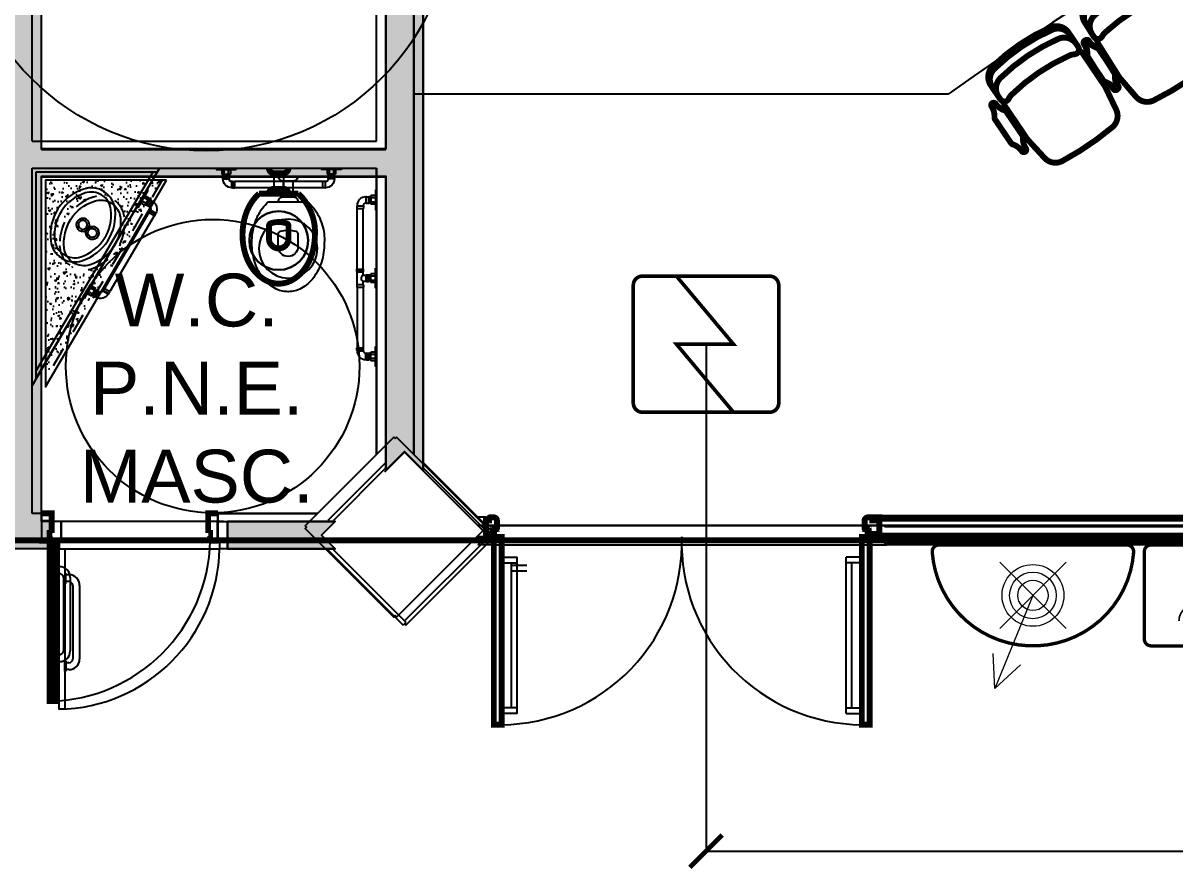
# Model space of a CAD drawing. Header units: metres. Extents: x -331 to 2982, y 362 to 2539.
# Drawn here: x 832.09 to 837.98, y 978.68 to 983.01 of the extents above; entities that cross this region are included whole.
import ezdxf

# ---------------------------------------------------------------- set-up
doc = ezdxf.new("R2010")
doc.units = ezdxf.units.M
doc.linetypes.add('DASHED', pattern=[0.75, 0.5, -0.25])
doc.layers.get('0').update_dxf_attribs({"color": 251})
doc.layers.get('Defpoints').update_dxf_attribs({"color": 251})
doc.layers.add('_cotas', color=251, linetype='Continuous', lineweight=13)
for name, color, linetype in [('AR-COND', 4, 'Continuous'), ('DET. FUMAÇA', 1, 'Continuous'), ('Est', 251, 'Continuous'), ('Mob', 251, 'Continuous'), ('Pis', 251, 'Continuous'), ('Renato', 7, 'Continuous')]:
    doc.layers.add(name, color=color, linetype=linetype)
doc.styles.add('ARIAL', font='arial.ttf')
doc.styles.add('COTA', font='simplex.shx')
doc.styles.get("Standard").update_dxf_attribs({"font": 'arial.ttf', "height": 0.3})
doc.dimstyles.new('1_100', dxfattribs={"dimtxt": 0.25, "dimasz": 0.15, "dimexe": 0.5, "dimexo": 0.25, "dimgap": 0.25, "dimtad": 1, "dimtxsty": 'Standard', "dimblk": 'DOT', "dimcen": 0.15, "dimadec": 0, "dimazin": 0, "dimtfac": 1, "dimtmove": 0, "dimatfit": 3, "dimfxl": 1, "dimarcsym": 0})

# ---------------------------------------------------------------- blocks, each defined once
blk = doc.blocks.new('BAC-PL2')
at = {"layer": 'Mob'}
for p, q in [((0, 0), (0.005, 0)), ((0.025, 0.025), (0.105, 0.025)), ((0.025, -0.025), (0.105, -0.025))]:
    blk.add_line(p, q, dxfattribs=at)
for points in [[(0.13, 0.0998), (0.13, -0.0998, 0.056984), (0.1632, -0.1308, 0.085116), (0.2494, -0.1743, 0.090221), (0.34, -0.185, 0.074494), (0.4387, -0.1702, 0.085116), (0.5168, -0.1308, 0.106255), (0.5723, -0.0677, 0.128271), (0.59, 0, 0.128271), (0.5723, 0.0677, 0.106255), (0.5168, 0.1308, 0.085116), (0.4387, 0.1702, 0.074494), (0.34, 0.185, 0.074494), (0.2413, 0.1702, 0.085116), (0.1632, 0.1308, 0.056984)], [(0.2955, 0.05, 0.326276), (0.2812, 0.0396, 0.155871), (0.2812, -0.0396, 0.326276), (0.2955, -0.05), (0.36, -0.05, 1), (0.36, 0.05)]]:
    blk.add_lwpolyline(points, format="xyb", close=True, dxfattribs=at)
for points in [[(0, -0.05, 0.414214), (0.025, -0.025), (0.025, 0.025, 0.414483), (0, 0.05)], [(0.13, 0.05, 0.414483), (0.105, 0.025), (0.105, -0.025, 0.414214), (0.13, -0.05)]]:
    blk.add_lwpolyline(points, format="xyb", dxfattribs=at)
blk.add_circle((0.37, 0), 0.15, dxfattribs=at)
blk = doc.blocks.new('DEF')
at = {"layer": 'Mob', "color": 0}
for p, q in [((0, 0.6406), (0.006, 0.6406)), ((0.006, 0.6406), (0.006, 0.5376)), ((0.006, 0.611), (0.03, 0.611)), ((0.006, 0.6001), (0.03, 0.6001)), ((0.03, 0.611), (0.03, 0.5672)), ((0.03, 0.605), (0.04, 0.605)), ((0.04, 0.6057), (0.04, 0.5726)), ((0.052, 0.6057), (0.04, 0.6057)), ((0.052, 0.5726), (0.052, 0.6057)), ((0.052, 0.6057), (0.0546, 0.605)), ((0.0546, 0.605), (0.0546, 0.5733)), ((0, 0.5376), (0.006, 0.5376)), ((0.006, 0.5782), (0.03, 0.5782)), ((0.006, 0.5672), (0.03, 0.5672)), ((0.03, 0.5732), (0.04, 0.5732)), ((0.052, 0.5726), (0.04, 0.5726)), ((0.052, 0.5726), (0.0546, 0.5733)), ((0.0675, 0.5571), (0.0681, 0.5597)), ((0.0675, 0.5571), (0.1006, 0.5571)), ((0.0675, 0.5571), (0.0675, 0.5451)), ((0.1006, 0.5451), (0.0675, 0.5451)), ((0.0999, 0.5597), (0.0681, 0.5597)), ((0.0681, 0.0955), (0.0681, 0.5451)), ((0.1006, 0.5571), (0.0999, 0.5597)), ((0.0999, 0.0955), (0.0999, 0.5451)), ((0.1006, 0.5571), (0.1006, 0.5451)), ((0, 0.103), (0.006, 0.103)), ((0.006, 0), (0.006, 0.103)), ((0.006, 0.0734), (0.03, 0.0734)), ((0.006, 0.0624), (0.03, 0.0624)), ((0.03, 0.0296), (0.03, 0.0734)), ((0.03, 0.0673), (0.04, 0.0673)), ((0.052, 0.068), (0.04, 0.068)), ((0.04, 0.0349), (0.04, 0.068)), ((0.052, 0.068), (0.052, 0.0349)), ((0.052, 0.068), (0.0546, 0.0674)), ((0.0546, 0.0356), (0.0546, 0.0674)), ((0.1006, 0.0955), (0.0675, 0.0955)), ((0.0675, 0.0835), (0.0675, 0.0955)), ((0.0675, 0.0835), (0.1006, 0.0835)), ((0.0675, 0.0835), (0.0681, 0.0809)), ((0.0999, 0.0809), (0.0681, 0.0809)), ((0.1006, 0.0835), (0.0999, 0.0809)), ((0.1006, 0.0835), (0.1006, 0.0955)), ((0, 0), (0.006, 0)), ((0.006, 0.0406), (0.03, 0.0406)), ((0.006, 0.0296), (0.03, 0.0296)), ((0.03, 0.0356), (0.04, 0.0356)), ((0.052, 0.0349), (0.04, 0.0349)), ((0.052, 0.0349), (0.0546, 0.0356))]:
    blk.add_line(p, q, dxfattribs=at)
for centre, radius, start, end in [((0.0546, 0.5597), 0.0453, 359.99797, 90.00203), ((0.0546, 0.5597), 0.0136, 0, 90.47368), ((0.0546, 0.0809), 0.0136, 269.52632, 0), ((0.0546, 0.0809), 0.0453, 269.99797, 0.00203)]:
    blk.add_arc(centre, radius, start, end, dxfattribs=at)
blk = doc.blocks.new('W_BARRA_VASO_3ART2')
at = {"layer": 'Mob', "color": 0}
for p, q in [((0, 0), (0, -0.006)), ((0.103, 0), (0.103, -0.006)), ((0.4, 0), (0.4, -0.006)), ((0.503, 0), (0.503, -0.006)), ((0.8, 0), (0.8, -0.006)), ((0.903, 0), (0.903, -0.006)), ((0, -0.006), (0.103, -0.006)), ((0.0296, -0.006), (0.0296, -0.03)), ((0.0296, -0.03), (0.0734, -0.03)), ((0.0349, -0.052), (0.0349, -0.04)), ((0.0349, -0.04), (0.068, -0.04)), ((0.068, -0.052), (0.0349, -0.052)), ((0.0349, -0.052), (0.0356, -0.0546)), ((0.0356, -0.03), (0.0356, -0.04)), ((0.0356, -0.0546), (0.0674, -0.0546)), ((0.0406, -0.006), (0.0406, -0.03)), ((0.0624, -0.006), (0.0624, -0.03)), ((0.0673, -0.03), (0.0673, -0.04)), ((0.068, -0.052), (0.0674, -0.0546)), ((0.068, -0.052), (0.068, -0.04)), ((0.0734, -0.006), (0.0734, -0.03)), ((0.503, -0.006), (0.4, -0.006)), ((0.4296, -0.006), (0.4296, -0.03)), ((0.4734, -0.03), (0.4296, -0.03)), ((0.4349, -0.051), (0.4349, -0.039)), ((0.4681, -0.039), (0.4349, -0.039)), ((0.4349, -0.051), (0.4356, -0.0535)), ((0.4349, -0.051), (0.4681, -0.051)), ((0.4356, -0.03), (0.4356, -0.039)), ((0.4674, -0.0535), (0.4356, -0.0535)), ((0.4356, -0.0681), (0.4356, -0.0535)), ((0.4406, -0.006), (0.4406, -0.03)), ((0.4624, -0.006), (0.4624, -0.03)), ((0.4674, -0.03), (0.4674, -0.039)), ((0.4681, -0.051), (0.4674, -0.0535)), ((0.4674, -0.0681), (0.4674, -0.0535)), ((0.4681, -0.051), (0.4681, -0.039)), ((0.4734, -0.006), (0.4734, -0.03)), ((0.903, -0.006), (0.8, -0.006)), ((0.8296, -0.006), (0.8296, -0.03)), ((0.8734, -0.03), (0.8296, -0.03)), ((0.8681, -0.04), (0.835, -0.04)), ((0.835, -0.052), (0.835, -0.04)), ((0.835, -0.052), (0.8681, -0.052)), ((0.835, -0.052), (0.8356, -0.0546)), ((0.8356, -0.03), (0.8356, -0.04)), ((0.8674, -0.0546), (0.8356, -0.0546)), ((0.8406, -0.006), (0.8406, -0.03)), ((0.8624, -0.006), (0.8624, -0.03)), ((0.8674, -0.03), (0.8674, -0.04)), ((0.8681, -0.052), (0.8674, -0.0546)), ((0.8681, -0.052), (0.8681, -0.04)), ((0.8734, -0.006), (0.8734, -0.03)), ((0.0835, -0.0675), (0.0809, -0.0681)), ((0.0809, -0.0999), (0.0809, -0.0681)), ((0.0835, -0.1006), (0.0809, -0.0999)), ((0.0835, -0.0675), (0.0835, -0.1006)), ((0.0835, -0.0675), (0.0955, -0.0675)), ((0.0835, -0.1006), (0.0955, -0.1006)), ((0.0955, -0.1006), (0.0955, -0.0675)), ((0.405, -0.0681), (0.0955, -0.0681)), ((0.405, -0.0999), (0.0955, -0.0999)), ((0.405, -0.1006), (0.405, -0.0674)), ((0.417, -0.0674), (0.405, -0.0674)), ((0.417, -0.1006), (0.405, -0.1006)), ((0.417, -0.0674), (0.417, -0.1006)), ((0.417, -0.0674), (0.4195, -0.0681)), ((0.4171, -0.1005), (0.4195, -0.0999)), ((0.4195, -0.0999), (0.4195, -0.0681)), ((0.4356, -0.0681), (0.4195, -0.0681)), ((0.4835, -0.0999), (0.4195, -0.0999)), ((0.4835, -0.0681), (0.4674, -0.0681)), ((0.486, -0.0674), (0.4835, -0.0681)), ((0.4835, -0.0999), (0.4835, -0.0681)), ((0.486, -0.1006), (0.4835, -0.0999)), ((0.486, -0.0674), (0.486, -0.1006)), ((0.486, -0.0674), (0.498, -0.0674)), ((0.486, -0.1006), (0.498, -0.1006)), ((0.498, -0.1006), (0.498, -0.0674)), ((0.498, -0.0681), (0.8075, -0.0681)), ((0.498, -0.0999), (0.8075, -0.0999)), ((0.8075, -0.1006), (0.8075, -0.0675)), ((0.8195, -0.0675), (0.8075, -0.0675)), ((0.8195, -0.1006), (0.8075, -0.1006)), ((0.8195, -0.0675), (0.8195, -0.1006)), ((0.8195, -0.0675), (0.8221, -0.0681)), ((0.8195, -0.1006), (0.8221, -0.0999)), ((0.8221, -0.0999), (0.8221, -0.0681))]:
    blk.add_line(p, q, dxfattribs=at)
for centre, radius, start, end in [((0.0809, -0.0546), 0.0453, 179.99797, 270.00203), ((0.0809, -0.0546), 0.0136, 179.52632, 270), ((0.8221, -0.0546), 0.0136, 270, 0.47368), ((0.8221, -0.0546), 0.0453, 269.99797, 0.00203), ((0.4515, -0.0615), 0.0172, 202.61986, 337.38014)]:
    blk.add_arc(centre, radius, start, end, dxfattribs=at)
blk = doc.blocks.new('XR_BL2_AND_MON-REV15$0$P_M')
at = {"layer": 'Est'}
blk.add_lwpolyline([(0.4596, -0.4313), (0.4525, -0.4243), (0.4596, -0.4172), (0.0071, 0.0354), (0, 0.0283), (-0.0071, 0.0354), (-0.4596, -0.4172), (-0.4525, -0.4243), (-0.4596, -0.4313), (-0.0071, -0.8839), (0, -0.8768), (0.0071, -0.8839)], close=True, dxfattribs=at)
blk = doc.blocks.new('WEW')
at = {"color": 1, "lineweight": 0, "true_color": 0xe60000}
for p, q in [((1781.2441, 994.0054), (1781.4393, 994.4815)), ((1781.4393, 994.4815), (1781.3076, 994.3597)), ((1781.4393, 994.4815), (1781.4475, 994.3024)), ((1781.0746, 994.1749), (1781.4135, 993.836)), ((1781.4135, 994.1749), (1781.0746, 993.836))]:
    blk.add_line(p, q, dxfattribs=at)
at = {"color": 1, "true_color": 0xe60000, "const_width": 0.0172}
for points in [[(1779.2591, 993.7474), (1780.0234, 993.7474, 0.511918), (1780.056, 993.7926), (1779.907, 994.2397, 0.322823), (1779.8744, 994.2632), (1779.4081, 994.2632, 0.322823), (1779.3755, 994.2397), (1779.2264, 993.7926, 0.511918)], [(1780.1934, 994.2632), (1780.6405, 994.2632, -0.414214), (1780.6749, 994.2288), (1780.6749, 993.7817, -0.414214), (1780.6405, 993.7474), (1780.1934, 993.7474, -0.414214), (1780.1591, 993.7817), (1780.1591, 994.2288, -0.414214)], [(1780.7638, 993.7475), (1781.7243, 993.7475, 0.435311), (1781.7586, 993.7844, 0.930949), (1780.7295, 993.7844, 0.435311)]]:
    blk.add_lwpolyline(points, format="xyb", close=True, dxfattribs=at)
at = {"color": 1, "true_color": 0xe60000, "const_width": 0.0086}
for points in [[(1780.336, 994.1351), (1780.338, 994.1172), (1780.3444, 994.099), (1780.3512, 994.0881), (1780.3653, 994.0727), (1780.3732, 994.0672), (1780.3855, 994.0604), (1780.3972, 994.0568), (1780.4131, 994.0548), (1780.4214, 994.0548), (1780.4313, 994.0561), (1780.4499, 994.0615), (1780.4645, 994.0699), (1780.4775, 994.0816), (1780.4877, 994.0963), (1780.494, 994.1103), (1780.4969, 994.1224), (1780.4976, 994.1296), (1780.4978, 994.1357)], [(1780.417, 993.8365), (1780.417, 994.0546)]]:
    blk.add_lwpolyline(points, dxfattribs=at)
for points in [[(1779.4627, 994.06), (1779.6173, 994.06), (1779.6516, 994.0256), (1779.6516, 993.9362), (1779.6173, 993.9018), (1779.4627, 993.9018), (1779.4283, 993.9362), (1779.4283, 994.0256)], [(1779.8323, 993.9362), (1779.8323, 994.0256), (1779.8017, 994.0442), (1779.6788, 993.9809), (1779.8017, 993.9175)]]:
    blk.add_lwpolyline(points, close=True, dxfattribs=at)
at = {"color": 1, "lineweight": 0, "true_color": 0xe60000}
for radius in [0.1579, 0.1191, 0.0774]:
    blk.add_circle((1781.2441, 994.0054), radius, dxfattribs=at)
blk = doc.blocks.new('Detector de fumaça')
at = {"layer": 'DET. FUMAÇA', "linetype": 'Continuous', "lineweight": 15, "const_width": 0.0187}
blk.add_lwpolyline([(774.5995, 539.8158), (775.2491, 539.8158, -0.414214), (775.2958, 539.769), (775.2958, 539.1669, -0.414214), (775.2491, 539.1202), (774.5995, 539.1202, -0.414214), (774.5527, 539.1669), (774.5527, 539.769, -0.414214)], format="xyb", close=True, dxfattribs=at)
blk.add_lwpolyline([(774.773, 539.8158), (775.0645, 539.468), (774.773, 539.468), (775.0645, 539.1202)], dxfattribs=at)
blk = doc.blocks.new('_ARCHTICK')
at = {"color": 0, "linetype": 'ByBlock', "const_width": 0.15}
blk.add_lwpolyline([(-0.5, -0.5), (0.5, 0.5)], dxfattribs=at)
blk = doc.blocks.new('*D4774')
at = {"layer": '_cotas', "color": 1, "lineweight": -2, "transparency": 16777216}
for p, q in [((835.5814, 981.3673), (835.5814, 978.7762)), ((841.5814, 981.3673), (841.5814, 978.7762)), ((835.5814, 978.7762), (841.5814, 978.7762))]:
    blk.add_line(p, q, dxfattribs=at)
at = {"layer": 'Defpoints', "color": 0, "transparency": 16777216}
for p in [(835.5814, 981.3673), (841.5814, 981.3673), (841.5814, 978.7762)]:
    blk.add_point(p, dxfattribs=at)
at = {"layer": '_cotas', "color": 1, "lineweight": -2, "transparency": 16777216, "xscale": 0.165, "yscale": 0.165, "zscale": 0.165, "rotation": 180}
blk.add_blockref('_ARCHTICK', (835.5814, 978.7762), dxfattribs=at)
at = {"layer": '_cotas', "color": 1, "lineweight": -2, "transparency": 16777216, "xscale": 0.165, "yscale": 0.165, "zscale": 0.165}
blk.add_blockref('_ARCHTICK', (841.5814, 978.7762), dxfattribs=at)
at = {"layer": '_cotas', "color": 1, "transparency": 16777216, "insert": (838.5814, 978.9228), "char_height": 0.24, "attachment_point": 5, "style": 'COTA'}
blk.add_mtext('\\A1;6,00', dxfattribs=at)
blk = doc.blocks.new('_Dot')
at = {"color": 0, "linetype": 'ByBlock', "lineweight": -2}
blk.add_line((-0.5, 0), (-1, 0), dxfattribs=at)
at = {"color": 0, "linetype": 'ByBlock', "const_width": 0.5}
blk.add_lwpolyline([(-0.25, 0, 1), (0.25, 0, 1)], format="xyb", close=True, dxfattribs=at)

msp = doc.modelspace()

# ---------------------------------------------------------------- hatches: boundary and pattern name
at = {"layer": 'Renato'}
for points in [[(828.9861, 984.7637), (828.9861, 986.5106), (828.8161, 986.5106), (828.8161, 986.4206), (828.8461, 986.4206), (828.8461, 982.9668), (828.8161, 982.9668), (828.8161, 982.8768), (828.9861, 982.8768), (828.9861, 984.6237), (832.0457, 984.6237), (832.0457, 980.4637), (830.5581, 980.4637), (830.5581, 980.3237), (832.2357, 980.3237), (832.2357, 980.4637), (832.1857, 980.4637), (832.1857, 982.2254), (833.946, 982.2254), (833.946, 980.723), (834.041, 980.818), (834.136, 980.723), (834.136, 985.0037), (833.0357, 985.0037), (833.0357, 984.8637), (833.946, 984.8637), (833.946, 982.3654), (832.1857, 982.3654), (832.1857, 984.8637), (832.2357, 984.8637), (832.2357, 985.0037), (832.1857, 985.0037), (832.1857, 988.9237), (833.6868, 988.9237), (833.6168, 988.9937), (833.6868, 989.0637), (830.5581, 989.0637), (830.5581, 988.9237), (832.0457, 988.9237), (832.0457, 984.7637)], [(833.1357, 980.4612), (833.1357, 980.3212), (833.6868, 980.3212), (833.6168, 980.3912), (833.6868, 980.4612)], [(834.4153, 980.4412), (834.4653, 980.3912), (834.4153, 980.3412), (834.501, 980.3412), (834.501, 980.4412)]]:
    msp.add_hatch(color=256, dxfattribs=at).paths.add_polyline_path(points)
h = msp.add_hatch(dxfattribs=at)
h.set_pattern_fill('AR-CONC', color=256, scale=0.0125, angle=90, style=0)
h.set_pattern_definition([(40, (798.01068, 968.15757), (-0.00784402, 0.08965752), [0.009375, -0.103125]), (95, (798.01068, 968.15757), (0.09402402, -0.01734392), [0.0075, -0.0825]), (349.5486, (798.01003, 968.16504), (0.08617994, 0.07231367), [0.00796752, -0.08764276]), (43.8158, (798.03568, 968.15757), (-0.02068988, 0.13340513), [0.0140625, -0.1546875]), (353.3644, (798.03396, 968.16869), (0.12176473, 0.11683284), [0.0119513, -0.13146412]), (98.8158, (798.03568, 968.15757), (0.1217648, 0.11683274), [0.01125, -0.12375]), (69, (798.02943, 968.17007), (-0.05032736, 0.07461338), [0.009375, -0.103125]), (124, (798.02943, 968.17007), (0.09064376, 0.03041442), [0.0075, -0.0825]), (18.5486, (798.02524, 968.17629), (0.04031631, 0.10502783), [0.00796752, -0.08764276]), (52.5, (798.010683, 968.15757), (0.041611732, 0.001519982), [0, -0.0815, 0, -0.08375, 0, -0.0828125]), (82.5, (798.010683, 968.15757), (0.049301464, 0.03288369), [0, -0.04775, 0, -0.079625, 0, -0.0315625]), (122.5, (798.010683, 968.129695), (-0.00281936, 0.066727805), [0, -0.03125, 0, -0.0975, 0, -0.129375]), (132.5, (798.01068, 968.117195), (0.01251312, 0.07289827), [0, -0.040625, 0, -0.06475, 0, -0.091875])])
h.paths.add_polyline_path([(832.8042, 982.2054), (832.4953, 981.6791, 0.069439), (832.3903, 981.5003), (832.2076, 981.189), (832.2076, 982.2054)])
h.paths.add_polyline_path([(832.283, 981.8546, -0.359179), (832.4519, 982.119, -0.472393), (832.6118, 982.0168, -0.358975), (832.4428, 981.7526, -0.471699)], flags=16)
h.paths.add_polyline_path([(832.304, 981.8572, -0.000015), (832.304, 981.8572, 0.471257), (832.4362, 981.7727, 0.359176), (832.5908, 982.0142, -0.358974), (832.4363, 981.7727, -0.471701)], flags=0)
h.paths.add_polyline_path([(832.4138, 981.9373, 1.732057), (832.4655, 981.9641, 0.577348)], flags=0)
h.paths.add_polyline_path([(832.4283, 981.948, 1), (832.4665, 981.9236, 1)], flags=0)
h.paths.add_polyline_path([(832.2737, 982.0552, 1), (832.2737, 982.0202, 1)], flags=16)

# ---------------------------------------------------------------- linework, layer by layer
at = {"lineweight": 0}
msp.add_lwpolyline([(830.51, 980.3648), (862.4472, 980.3648, 1.000162), (862.4486, 989.1047), (862.118, 989.1022), (862.118, 991.1173), (862.193, 991.1173), (862.193, 991.3073), (830.793, 991.3073), (830.793, 991.1173), (830.868, 991.1173), (830.868, 989.1048, 1.0398), (830.5074, 980.3647, 0.005135)], format="xyb", close=True, dxfattribs=at)
at = {"layer": 'AR-COND', "color": 150}
msp.add_circle((833.028, 983.6212), 1.266, dxfattribs=at)
at = {"layer": 'Pis'}
for p, q in [((834.088, 980.8039), (834.088, 985.0423)), ((834.088, 985.0423), (834.088, 980.8039)), ((832.1376, 982.404), (832.1376, 984.9023)), ((833.898, 982.404), (833.898, 984.9023)), ((836.8193, 982.6447), (834.088, 982.6447)), ((836.8193, 982.6447), (834.088, 982.6447)), ((832.1376, 982.404), (833.898, 982.404)), ((832.7891, 982.2665), (832.1376, 981.1565)), ((832.1376, 980.5048), (832.1376, 982.2665)), ((832.1376, 982.2665), (833.898, 982.2665)), ((832.1376, 980.5023), (832.1376, 982.264)), ((832.7542, 982.2465), (832.1576, 981.2301)), ((832.7774, 982.2465), (832.1576, 982.2465)), ((832.1576, 982.2465), (832.1576, 981.1906)), ((832.1576, 981.1906), (832.7774, 982.2465)), ((833.373, 982.2415), (833.373, 982.1615)), ((833.398, 982.2665), (833.398, 982.2615)), ((833.423, 982.2415), (833.423, 982.1615)), ((833.898, 982.2665), (833.898, 980.8039)), ((833.898, 980.8039), (833.898, 982.264)), ((832.3847, 982.0017), (832.3847, 982.0017)), ((832.618, 982.0112), (832.618, 982.0112)), ((832.3734, 981.9631), (832.3727, 981.9706)), ((832.3727, 981.9706), (832.3778, 981.9697)), ((832.3734, 981.9631), (832.3786, 981.9675)), ((832.3784, 981.9543), (832.3784, 981.9543)), ((832.3788, 981.9522), (832.3788, 981.9522)), ((832.4082, 981.9491), (832.4082, 981.9491)), ((832.4204, 981.9537), (832.4204, 981.9537)), ((832.4236, 981.9559), (832.4236, 981.9559)), ((832.4277, 981.9872), (832.4277, 981.9872)), ((832.1876, 980.5023), (832.1376, 980.5023)), ((832.1876, 980.3623), (832.1876, 980.5023)), ((832.1876, 980.3623), (832.1876, 980.5023)), ((832.1876, 980.3648), (832.1876, 980.5023)), ((832.2376, 980.5023), (832.2376, 980.4023)), ((833.0376, 980.5023), (833.0376, 980.4023)), ((833.0876, 980.3623), (833.0876, 980.5023)), ((833.0876, 980.5023), (833.5963, 980.5023)), ((833.0876, 980.5023), (833.0876, 980.3623)), ((833.5963, 980.5023), (833.0876, 980.5023)), ((834.4572, 980.4823), (834.4096, 980.4823)), ((830.51, 980.3648), (832.1876, 980.3648)), ((830.51, 980.3648), (832.1876, 980.3648)), ((833.5963, 980.3623), (833.0876, 980.3623)), ((833.0876, 980.3623), (833.5963, 980.3623)), ((834.4572, 980.3823), (834.4096, 980.3823)), ((832.2776, 980.2298), (832.2626, 980.2298)), ((834.5372, 980.279), (834.6172, 980.279)), ((834.5372, 980.249), (834.6172, 980.249)), ((834.5872, 979.509), (834.5872, 980.249)), ((834.6172, 979.479), (834.6172, 980.279)), ((836.2972, 979.479), (836.2972, 980.279)), ((836.3772, 980.279), (836.2972, 980.279)), ((836.3772, 980.249), (836.2972, 980.249)), ((836.3272, 979.509), (836.3272, 980.249)), ((832.2776, 980.1948), (832.2626, 980.1948)), ((832.2976, 980.1748), (832.2976, 979.7998)), ((832.3326, 980.1748), (832.3326, 979.7998)), ((832.2776, 979.7798), (832.2626, 979.7798)), ((832.2776, 979.7448), (832.2626, 979.7448)), ((834.6172, 979.509), (834.5372, 979.509)), ((834.6172, 979.479), (834.5372, 979.479)), ((836.2972, 979.509), (836.3772, 979.509)), ((836.2972, 979.479), (836.3772, 979.479))]:
    msp.add_line(p, q, dxfattribs=at)
at = {"layer": 'Pis', "const_width": 0.03}
for points in [[(830.51, 980.3648), (862.4472, 980.3648, 1.000162), (862.4486, 989.1047), (862.118, 989.1022), (862.118, 991.1173), (862.193, 991.1173), (862.193, 991.3073), (830.793, 991.3073), (830.793, 991.1173), (830.868, 991.1173), (830.868, 989.1048, 1.0398), (830.5074, 980.3647, 0.005135)], [(837.9233, 983.1509, 0.08991), (837.6213, 982.961, 0.086278), (837.6056, 982.9407, -0.57735), (837.5623, 982.9391), (837.5159, 983.0129, -0.36261), (837.5288, 983.1081, -0.08991), (837.8309, 983.298, -0.36261), (837.9223, 983.2683), (837.9687, 983.1946, -0.57735), (837.9485, 983.1563, 0.086278)], [(837.4387, 982.8427, 0.08991), (837.1433, 982.6427, 0.086278), (837.1283, 982.6218, -0.57735), (837.0851, 982.6187), (837.0362, 982.6909, -0.36261), (837.0459, 982.7865, -0.08991), (837.3413, 982.9866, -0.36261), (837.4337, 982.96), (837.4826, 982.8878, -0.57735), (837.4636, 982.8489, 0.086278)], [(837.6217, 982.7076, -0.164851), (837.6114, 982.7153), (837.5306, 982.8347, -0.164851), (837.5272, 982.8471, 0.162089), (837.5126, 982.9015, -1), (837.5333, 982.9155, 0.162089), (837.5784, 982.8817, -0.164851), (837.5886, 982.8739), (837.6694, 982.7546, -0.164851), (837.6728, 982.7422, 0.162089), (837.6875, 982.6878, -1), (837.6668, 982.6738, 0.162089)], [(837.6683, 982.7517), (837.5916, 982.8737, 0.164851), (837.5817, 982.8818, -0.162089), (837.5378, 982.9171, 1), (837.5166, 982.9038, -0.162089), (837.5294, 982.8489, 0.164851), (837.5324, 982.8364), (837.6091, 982.7144, 0.164851), (837.619, 982.7063, -0.162089), (837.663, 982.671, 1), (837.6841, 982.6843, -0.162089), (837.6713, 982.7392, 0.164851)], [(837.1974, 982.435), (837.1166, 982.5543, 0.164851), (837.1064, 982.5621, -0.162089), (837.0613, 982.5959, 1), (837.0406, 982.5819, -0.162089), (837.0552, 982.5275, 0.164851), (837.0586, 982.5151), (837.1394, 982.3958, 0.164851), (837.1497, 982.388, -0.162089), (837.1948, 982.3542, 1), (837.2155, 982.3682, -0.162089), (837.2008, 982.4226, 0.164851)], [(833.2981, 982.1365), (833.4978, 982.1365, -0.056984), (833.5288, 982.1033, -0.085116), (833.5723, 982.017, -0.090221), (833.583, 981.9265, -0.074494), (833.5682, 981.8278, -0.085116), (833.5288, 981.7497, -0.106255), (833.4657, 981.6942, -0.128271), (833.398, 981.6765, -0.128271), (833.3302, 981.6942, -0.106255), (833.2671, 981.7497, -0.085116), (833.2277, 981.8278, -0.074494), (833.213, 981.9265, -0.074494), (833.2277, 982.0252, -0.085116), (833.2671, 982.1033, -0.056984)], [(833.348, 981.971, -0.326276), (833.3584, 981.9853, -0.155871), (833.4375, 981.9853, -0.326276), (833.448, 981.971), (833.448, 981.9065, -1), (833.348, 981.9065)], [(836.4054, 980.3799), (836.4054, 980.3824), (836.4069, 980.3825), (836.4066, 980.4125), (836.4092, 980.4125), (836.4093, 980.3984), (836.4099, 980.399), (836.4098, 980.4108), (836.4128, 980.4109), (836.4128, 980.4114), (836.4115, 980.4114), (836.4115, 980.4231), (836.404, 980.423), (836.4055, 980.4253), (836.3995, 980.4253), (836.401, 980.423), (836.3935, 980.423, -0.414214), (836.3915, 980.425), (836.3915, 980.4655, -0.414214), (836.408, 980.482), (836.4265, 980.4821, -0.422579), (836.4313, 980.4771), (836.4313, 980.467), (836.4363, 980.467), (836.4363, 980.4831), (836.4668, 980.4831), (836.4668, 980.3811), (836.4363, 980.3811), (836.4363, 980.397), (836.4313, 980.397), (836.4313, 980.3871, -0.414214), (836.4263, 980.3821), (836.4135, 980.3821, -0.414214), (836.4115, 980.3841), (836.4115, 980.3954), (836.4129, 980.3954), (836.4129, 980.3959), (836.4109, 980.3958), (836.4109, 980.3958), (836.4111, 980.3831, 0.294496), (836.4123, 980.3813, -3.099483)]]:
    msp.add_lwpolyline(points, format="xyb", close=True, dxfattribs=at)
for points in [[(837.5239, 983.0002, -0.36261), (837.5368, 983.0954, -0.08991), (837.8388, 983.2853, -0.36261), (837.9303, 983.2556)], [(837.5537, 982.9527, -0.36261), (837.5666, 983.048, -0.08991), (837.8687, 983.2379, -0.36261), (837.9601, 983.2082)], [(837.5796, 982.9277, 0.149389), (837.5872, 982.8995), (837.6897, 982.7365, 0.03724), (837.6985, 982.7245), (837.7784, 982.6316, 0.342214), (837.8685, 982.6132, 0.051556), (838.1297, 982.7774, 0.342214), (838.1521, 982.8665), (838.103, 982.9788, 0.03724), (838.0961, 982.992), (837.9936, 983.155, 0.149389), (837.9715, 983.1741)], [(837.0446, 982.6785, -0.36261), (837.0543, 982.7741, -0.08991), (837.3497, 982.9741, -0.36261), (837.4421, 982.9476)], [(837.0761, 982.6321, -0.36261), (837.0857, 982.7277, -0.08991), (837.3811, 982.9277, -0.36261), (837.4735, 982.9012)], [(837.1027, 982.6079, 0.149389), (837.1113, 982.58), (837.2193, 982.4206, 0.03724), (837.2285, 982.4089), (837.3115, 982.3187, 0.342214), (837.4021, 982.3034, 0.051556), (837.6576, 982.4764, 0.342214), (837.677, 982.5662), (837.6241, 982.6768, 0.03724), (837.6167, 982.6897), (837.5088, 982.8491, 0.149389), (837.486, 982.8675)], [(833.448, 982.2665, -0.414214), (833.423, 982.2415), (833.373, 982.2415, -0.414483), (833.348, 982.2665)], [(833.348, 982.1365, -0.414483), (833.373, 982.1615), (833.423, 982.1615, -0.414214), (833.448, 982.1365)], [(834.4572, 980.3973), (834.4732, 980.3973), (834.4732, 980.3873, 0.414214), (834.4782, 980.3823), (834.491, 980.3823, 0.413877), (834.493, 980.3842), (834.493, 980.3956), (834.4915, 980.3956), (834.4915, 980.3961), (834.4935, 980.396), (834.4935, 980.396), (834.4934, 980.3833, -0.294496), (834.4922, 980.3815, 3.099483), (834.4991, 980.3801), (834.4991, 980.3826), (834.4976, 980.3827), (834.4979, 980.4127), (834.4953, 980.4127), (834.4952, 980.3986), (834.4946, 980.3992), (834.4947, 980.411), (834.4917, 980.4111), (834.4917, 980.4116), (834.493, 980.4116), (834.493, 980.4233), (834.5005, 980.4232), (834.499, 980.4255), (834.505, 980.4255), (834.5035, 980.4232), (834.511, 980.4232, 0.414214), (834.513, 980.4252), (834.513, 980.4657, 0.414214), (834.4965, 980.4822), (834.478, 980.4823, 0.422579), (834.4732, 980.4773), (834.4732, 980.4673), (834.4572, 980.4673)]]:
    msp.add_lwpolyline(points, format="xyb", dxfattribs=at)
for points in [[(832.2376, 980.4023), (832.2376, 980.5023), (832.1876, 980.5023)], [(833.0376, 980.4023), (833.0376, 980.5023), (833.0876, 980.5023)], [(834.4572, 980.4823), (834.4572, 980.3823)], [(832.2376, 980.4023), (832.2276, 980.4023), (832.2276, 980.3623)], [(833.0376, 980.4023), (833.0476, 980.4023), (833.0476, 980.3623)], [(832.1876, 980.3648), (832.1876, 980.3623), (832.2276, 980.3623)], [(833.0876, 980.3623), (833.0476, 980.3623)]]:
    msp.add_lwpolyline(points, dxfattribs=at)
for points in [[(838.1031, 980.4756), (838.1031, 980.4816), (836.4463, 980.4816), (836.4463, 980.4756)], [(838.1031, 980.3886), (838.1031, 980.3826), (836.4463, 980.3826), (836.4463, 980.3886)], [(832.2276, 980.3623), (832.2576, 980.3623), (832.2576, 979.5423), (832.2276, 979.5423)], [(834.5372, 980.3823), (834.4972, 980.3823), (834.4972, 979.4223), (834.5372, 979.4223)], [(836.3772, 980.3823), (836.4172, 980.3823), (836.4172, 979.4223), (836.3772, 979.4223)], [(832.2626, 980.2373), (832.2576, 980.2373), (832.2576, 980.1873), (832.2626, 980.1873)], [(832.2626, 979.7373), (832.2576, 979.7373), (832.2576, 979.7873), (832.2626, 979.7873)]]:
    msp.add_lwpolyline(points, close=True, dxfattribs=at)
at = {"layer": 'Pis'}
for centre, radius in [((833.0607, 981.2548), 0.75), ((833.398, 981.8965), 0.15)]:
    msp.add_circle(centre, radius, dxfattribs=at)
for centre, radius, start, end in [((846.3083, 969.4307), 16.2681, 89.52586, 125.68249), ((832.4398, 982.0432), 0.1228, 6.82719, 107.97015), ((832.4777, 981.9255), 0.2465, 107.90498, 186.9338), ((832.4777, 981.9255), 0.2254, 107.905, 186.9318), ((832.4398, 982.0432), 0.1017, 6.80203, 107.96997), ((832.317, 982.0282), 0.2253, 287.89938, 6.88668), ((832.317, 982.0282), 0.2465, 287.90504, 6.89242), ((832.3973, 981.9768), 0.0336, 177.39832, 57.3987), ((832.3973, 981.9768), 0.0336, 57.3987, 177.39832), ((832.3973, 981.9768), 0.0227, 147.3987, 327.3987), ((832.3973, 981.9768), 0.0227, 327.3987, 147.3987), ((832.3549, 981.9105), 0.1229, 186.93389, 287.94674), ((832.3549, 981.9105), 0.1017, 186.93595, 287.94909), ((832.2116, 980.3782), 0.8361, 271.09311, 358.90689), ((834.5287, 980.3513), 0.9291, 270.5283, 1.90945), ((836.3858, 980.3513), 0.9291, 178.09055, 269.4717), ((832.2776, 980.1748), 0.055, 0, 90), ((832.2776, 980.1748), 0.02, 0, 90), ((832.2776, 979.7998), 0.055, 270, 0), ((832.2776, 979.7998), 0.02, 270, 0)]:
    msp.add_arc(centre, radius, start, end, dxfattribs=at)
at = {"layer": 'Renato'}
for p, q in [((834.136, 980.7205, 195.166), (834.136, 985.0012, 195.166)), ((832.1857, 982.3629, 195.166), (832.1857, 984.8612, 195.166)), ((833.946, 982.3629, 195.166), (833.946, 984.8612, 195.166)), ((832.1857, 982.3629, 195.166), (833.946, 982.3629, 195.166)), ((832.1857, 980.4612, 195.166), (832.1857, 982.2229, 195.166)), ((832.1857, 982.2229, 195.166), (833.946, 982.2229, 195.166)), ((833.946, 980.7205, 195.166), (833.946, 982.2229, 195.166)), ((833.941, 980.7296), (833.6776, 980.4662)), ((834.4865, 980.3841), (834.141, 980.7296)), ((832.2357, 980.4612, 195.166), (832.1857, 980.4612, 195.166)), ((832.2357, 980.3212, 195.166), (832.2357, 980.4612, 195.166)), ((832.2357, 980.3212, 195.166), (832.2357, 980.4612, 195.166)), ((832.2857, 980.4612, 195.166), (832.2857, 980.3612, 195.166)), ((833.0857, 980.4612, 195.166), (833.0857, 980.3612, 195.166)), ((833.1357, 980.3212, 195.166), (833.1357, 980.4612, 195.166)), ((833.1357, 980.4612, 195.166), (833.6868, 980.4612, 195.166)), ((834.4153, 980.4412), (858.6239, 980.4412)), ((834.041, 979.9528), (834.4795, 980.3912)), ((834.0481, 979.9316), (834.5007, 980.3841)), ((834.4865, 980.3841), (834.5007, 980.3983)), ((834.4936, 980.3912), (834.5007, 980.3841)), ((830.5581, 980.3237, 195.166), (832.2357, 980.3237, 195.166)), ((833.6868, 980.3212, 195.166), (833.1357, 980.3212, 195.166)), ((833.6494, 980.3162), (834.034, 979.9316)), ((833.6776, 980.3162), (834.0481, 979.9457)), ((834.5853, 980.2379, 195.166), (834.6653, 980.2379, 195.166)), ((832.3257, 980.1887, 195.166), (832.3107, 980.1887, 195.166)), ((834.5853, 980.2079, 195.166), (834.6653, 980.2079, 195.166)), ((832.3257, 980.1537, 195.166), (832.3107, 980.1537, 195.166)), ((832.3457, 980.1337, 195.166), (832.3457, 979.7587, 195.166)), ((832.3807, 980.1337, 195.166), (832.3807, 979.7587, 195.166)), ((834.041, 979.9386), (834.034, 979.9316)), ((834.041, 979.9386), (834.0481, 979.9457)), ((834.041, 979.9386), (834.0481, 979.9316)), ((832.3257, 979.7387, 195.166), (832.3107, 979.7387, 195.166)), ((832.3257, 979.7037, 195.166), (832.3107, 979.7037, 195.166))]:
    msp.add_line(p, q, dxfattribs=at)
at = {"layer": 'Renato', "linetype": 'DASHED', "ltscale": 0.05}
msp.add_line((832.8023, 982.2054, 195.166), (832.2057, 981.189, 195.166), dxfattribs=at)
at = {"layer": 'Renato', "linetype": 'ByBlock'}
for p, q in [((836.5053, 980.4412), (834.5053, 980.4412)), ((834.5053, 980.3412), (836.5053, 980.3412))]:
    msp.add_line(p, q, dxfattribs=at)
at = {"layer": 'Renato'}
for points in [[(843.4243, 991.1662), (834.111, 991.1662), (834.111, 989.3455), (834.4653, 988.9912), (834.041, 988.5669), (833.6918, 988.9162), (832.1857, 988.9162), (832.1857, 985.0012), (834.136, 985.0012), (834.136, 980.7205), (834.4153, 980.4412), (839.8742, 980.4412)], [(830.5581, 980.3237), (832.2357, 980.3237), (832.2357, 980.4637), (832.1857, 980.4637), (832.1857, 982.2254), (833.946, 982.2254), (833.946, 980.723), (834.041, 980.818), (834.136, 980.723), (834.136, 985.0037), (833.0357, 985.0037), (833.0357, 984.8637), (833.946, 984.8637), (833.946, 982.3654), (832.1857, 982.3654), (832.1857, 984.8637), (832.2357, 984.8637), (832.2357, 985.0037), (832.1857, 985.0037), (832.1857, 988.9237), (833.6868, 988.9237), (833.6168, 988.9937), (833.6868, 989.0637), (830.5581, 989.0637)], [(833.941, 980.7155), (834.041, 980.8155), (834.141, 980.7155)], [(833.941, 980.7579), (833.6494, 980.4662)], [(834.5007, 980.3983), (834.141, 980.7579)], [(832.2857, 980.3612), (832.2857, 980.4612), (832.2357, 980.4612), (832.2357, 980.3212), (832.2757, 980.3212)], [(833.1152, 980.4612), (832.2857, 980.4612)], [(833.0857, 980.3612), (833.0857, 980.4612), (833.1357, 980.4612), (833.1357, 980.3212), (833.0957, 980.3212)], [(833.6868, 980.3212), (833.6168, 980.3912), (833.6868, 980.4612)], [(834.501, 980.4412), (834.4153, 980.4412)], [(834.4153, 980.4412), (834.4653, 980.3912), (834.4153, 980.3412)], [(834.5053, 980.4412), (834.4153, 980.4412)], [(832.2857, 980.3612), (832.2757, 980.3612), (832.2757, 980.3212)], [(833.0857, 980.3612), (833.0957, 980.3612), (833.0957, 980.3212)], [(834.501, 980.3412), (834.4153, 980.3412)], [(834.5053, 980.3412), (834.4153, 980.3412)], [(832.2857, 980.3212), (833.0957, 980.3212)]]:
    msp.add_lwpolyline(points, dxfattribs=at)
for points in [[(832.8254, 982.2054), (832.2057, 982.2054), (832.2057, 981.1495)], [(833.1357, 980.4612), (833.1357, 980.3212), (833.6868, 980.3212), (833.6168, 980.3912), (833.6868, 980.4612)], [(838.1511, 980.4345), (838.1511, 980.4405), (836.4943, 980.4405), (836.4943, 980.4345)], [(838.1511, 980.3475), (838.1511, 980.3415), (836.4943, 980.3415), (836.4943, 980.3475)], [(832.2757, 980.3212), (832.3057, 980.3212), (832.3057, 979.5012), (832.2757, 979.5012)], [(832.3107, 980.1962), (832.3057, 980.1962), (832.3057, 980.1462), (832.3107, 980.1462)], [(832.3107, 979.6962), (832.3057, 979.6962), (832.3057, 979.7462), (832.3107, 979.7462)]]:
    msp.add_lwpolyline(points, close=True, dxfattribs=at)
at = {"layer": 'Renato', "linetype": 'DASHED', "ltscale": 0.05}
for points in [[(832.2811, 981.8546, -0.359179), (832.45, 982.119)], [(832.45, 982.119, -0.472393), (832.6098, 982.0168)], [(832.6098, 982.0168, -0.358975), (832.4409, 981.7526)], [(832.4409, 981.7526, -0.471699), (832.2811, 981.8546)]]:
    msp.add_lwpolyline(points, format="xyb", dxfattribs=at)
at = {"layer": 'Renato'}
for points in [[(832.3021, 981.8572, -0.359169), (832.4565, 982.0989)], [(832.4565, 982.0989, -0.472527), (832.5888, 982.0142)], [(832.5888, 982.0142, -0.358974), (832.4344, 981.7727)], [(832.4645, 981.9236, -1), (832.4263, 981.948)], [(832.4263, 981.948, -1), (832.4645, 981.9236)], [(832.4344, 981.7727, -0.471701), (832.3021, 981.8572)]]:
    msp.add_lwpolyline(points, format="xyb", dxfattribs=at)
msp.add_lwpolyline([(832.4635, 981.9641, -1.732057), (832.4119, 981.9373, -0.577348)], format="xyb", close=True, dxfattribs=at)
for centre, radius, start, end in [((832.2597, 980.3371), 0.8361, 271.09311, 358.90689), ((832.3257, 980.1337), 0.055, 0, 90), ((832.3257, 980.1337), 0.02, 0, 90), ((832.3257, 979.7587), 0.055, 270, 0), ((832.3257, 979.7587), 0.02, 270, 0)]:
    msp.add_arc(centre, radius, start, end, dxfattribs=at)

# ---------------------------------------------------------------- block references
at = {"lineweight": 0, "rotation": 180}
msp.add_blockref('WEW', (2618.4958, 1974.0885), dxfattribs=at)
at = {"layer": 'DET. FUMAÇA', "linetype": 'Continuous', "lineweight": 0}
msp.add_blockref('Detector de fumaça', (60.6571, 441.8993), dxfattribs=at)
at = {"layer": 'Pis', "xscale": -1}
for name, p, rotation in [('DEF', (833.7183, 982.2665), 90), ('BAC-PL2', (833.398, 982.2665), 90), ('DEF', (832.7244, 982.1563), 149.5897437351364)]:
    msp.add_blockref(name, p, dxfattribs=dict(at, rotation=rotation))
at = {"layer": 'Pis'}
for name, p, rotation in [('W_BARRA_VASO_3ART2', (833.898, 982.1559), 270), ('XR_BL2_AND_MON-REV15$0$P_M', (833.5687, 980.4323), 90)]:
    msp.add_blockref(name, p, dxfattribs=dict(at, rotation=rotation))
at = {"layer": 'Renato', "xscale": -1, "rotation": 90}
msp.add_blockref('BAC-PL2', (833.446, 982.2254, 195.166), dxfattribs=at)

# ---------------------------------------------------------------- texts
at = {"layer": 'Pis', "insert": (832.979, 980.5538), "char_height": 0.27, "width": 2.2626, "attachment_point": 8, "style": 'ARIAL'}
msp.add_mtext('W.C.\\PP.N.E.\\PMASC.', dxfattribs=at)

# ---------------------------------------------------------------- dimensions: what is measured, and where the dimension line sits
at = {"layer": '_cotas', "color": 150}
dim = msp.add_linear_dim(base=(841.5814, 978.7762), p1=(835.5814, 981.3673), p2=(841.5814, 981.3673), dimstyle='1_100', override={"dimscale": 75, "dimtxt": 0.0032, "dimasz": 0.0022, "dimexe": 0, "dimexo": 0, "dimgap": 5e-05, "dimzin": 4, "dimtxsty": 'COTA', "dimblk": 'ARCHTICK', "dimcen": 0, "dimclrd": 1, "dimclre": 1, "dimclrt": 1, "dimadec": 2, "dimtix": 1, "dimtmove": 2, "dimldrblk": 'Dot', "dimtvp": 1, "dimtolj": 1, "dimtzin": 0}, dxfattribs=at)
dim.commit()
dim.dimension.update_dxf_attribs({"geometry": '*D4774', "text_midpoint": (838.5814, 978.9228)})

doc.saveas('drawing.dxf')
